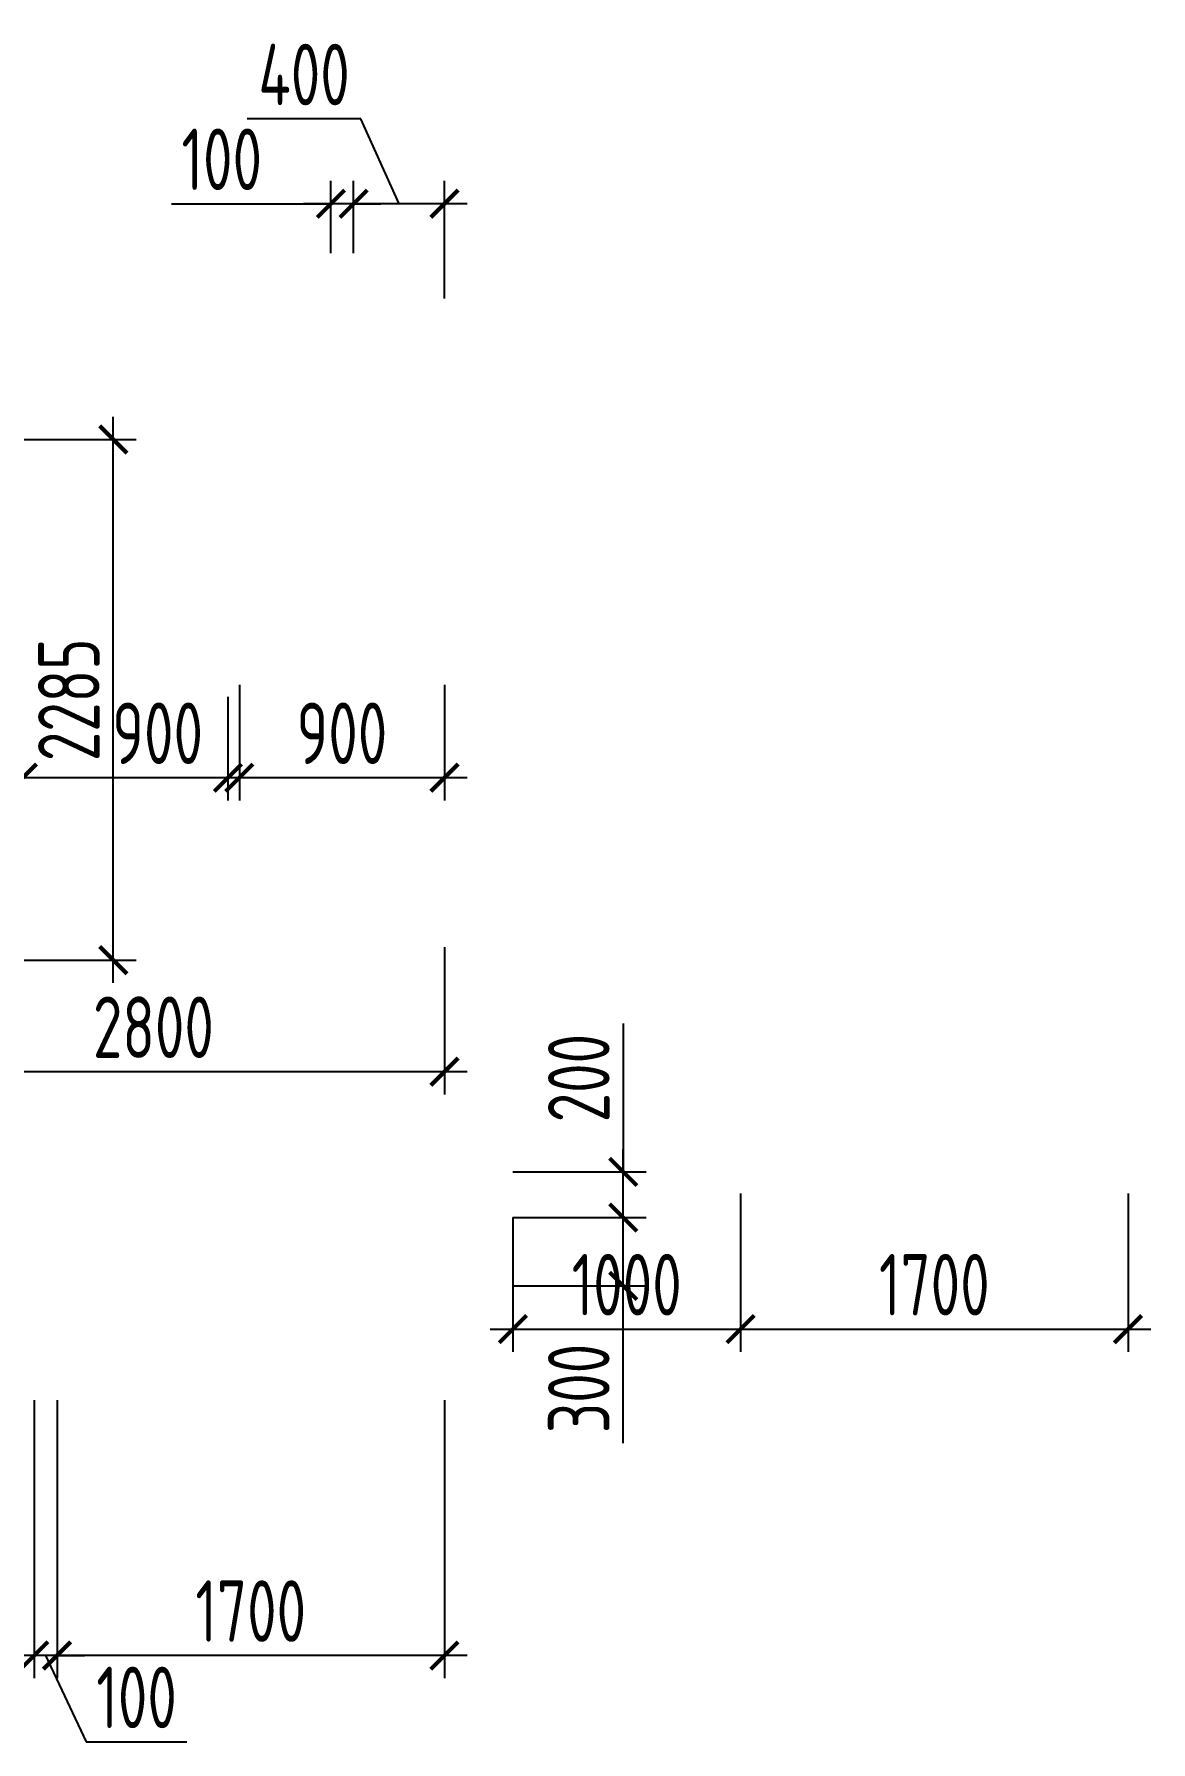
# Model space of a CAD drawing. Header units: millimetres. Extents: x -350007 to 535970, y -888 to 198380.
# Drawn here: x 107637 to 112537, y 72865 to 80359 of the extents above; entities that cross this region are included whole.
import ezdxf

# ---------------------------------------------------------------- set-up
doc = ezdxf.new("R2010")
doc.units = ezdxf.units.MM
doc.layers.add('АР_Размеры нов.', color=15, linetype='Continuous', lineweight=0)
doc.styles.add('ISOCPEUR', font='isocpeur.ttf', dxfattribs={"width": 0.7})
doc.dimstyles.new('R_100', dxfattribs={"dimtxt": 270, "dimasz": 120, "dimexe": 100, "dimexo": 0, "dimgap": 60, "dimtad": 1, "dimdec": 0, "dimrnd": 5, "dimzin": 0, "dimdsep": 46, "dimtxsty": 'ISOCPEUR', "dimblk": 'ARCHTICK', "dimcen": 0, "dimdle": 100, "dimclrd": 256, "dimclre": 256, "dimclrt": 256, "dimadec": 0, "dimazin": 0, "dimtfac": 2, "dimtdec": 0, "dimtofl": 0, "dimtmove": 1, "dimatfit": 3, "dimfxl": 1, "dimtvp": 3, "dimtolj": 1, "dimtzin": 0, "dimarcsym": 0})

# ---------------------------------------------------------------- blocks, each defined once
blk = doc.blocks.new('_ArchTick')
at = {"color": 0, "linetype": 'ByBlock', "const_width": 0.15}
blk.add_lwpolyline([(-0.5, -0.5), (0.5, 0.5)], dxfattribs=at)
blk = doc.blocks.new('*D1977')
at = {"layer": 'АР_Размеры нов.', "lineweight": -2, "ltscale": 100, "transparency": 16777216}
for p, q in [((110736.6, 75271.6), (110736.6, 74576)), ((112436.6, 75271.6), (112436.6, 74576)), ((110636.6, 74676), (112536.6, 74676))]:
    blk.add_line(p, q, dxfattribs=at)
at = {"layer": 'АР_Размеры нов.', "lineweight": -2, "ltscale": 100, "transparency": 16777216, "xscale": 120, "yscale": 120, "zscale": 120, "rotation": 180}
blk.add_blockref('_ArchTick', (110736.6, 74676), dxfattribs=at)
at = {"layer": 'АР_Размеры нов.', "lineweight": -2, "ltscale": 100, "transparency": 16777216, "xscale": 120, "yscale": 120, "zscale": 120}
blk.add_blockref('_ArchTick', (112436.6, 74676), dxfattribs=at)
at = {"layer": 'АР_Размеры нов.', "ltscale": 100, "transparency": 16777216, "insert": (111586.6, 74871), "char_height": 270, "attachment_point": 5, "style": 'ISOCPEUR'}
blk.add_mtext('\\A1;1700', dxfattribs=at)
blk = doc.blocks.new('*D1978')
at = {"layer": 'АР_Размеры нов.', "lineweight": -2, "ltscale": 100, "transparency": 16777216}
for p, q in [((110736.6, 75271.6), (110736.6, 74576)), ((109737.5, 75165.7), (109737.5, 74576)), ((109637.5, 74676), (110836.6, 74676))]:
    blk.add_line(p, q, dxfattribs=at)
at = {"layer": 'АР_Размеры нов.', "lineweight": -2, "ltscale": 100, "transparency": 16777216, "xscale": 120, "yscale": 120, "zscale": 120, "rotation": 180}
blk.add_blockref('_ArchTick', (109737.5, 74676), dxfattribs=at)
at = {"layer": 'АР_Размеры нов.', "lineweight": -2, "ltscale": 100, "transparency": 16777216, "xscale": 120, "yscale": 120, "zscale": 120}
blk.add_blockref('_ArchTick', (110736.6, 74676), dxfattribs=at)
at = {"layer": 'АР_Размеры нов.', "ltscale": 100, "transparency": 16777216, "insert": (110237, 74871), "char_height": 270, "attachment_point": 5, "style": 'ISOCPEUR'}
blk.add_mtext('\\A1;1000', dxfattribs=at)
blk = doc.blocks.new('*D1766')
at = {"layer": 'АР_Размеры нов.', "lineweight": -2, "ltscale": 500, "transparency": 16777216}
for p, q in [((109070.5, 79987), (108572.5, 79987)), ((109238.2, 79614.9), (109070.5, 79987)), ((109038.9, 79398.5), (109038.9, 79714.9)), ((109437.5, 79198.5), (109437.5, 79714.9)), ((109537.5, 79614.9), (108938.9, 79614.9))]:
    blk.add_line(p, q, dxfattribs=at)
at = {"layer": 'АР_Размеры нов.', "lineweight": -2, "ltscale": 500, "transparency": 16777216, "xscale": 120, "yscale": 120, "zscale": 120, "rotation": 180}
blk.add_blockref('_ArchTick', (109038.9, 79614.9), dxfattribs=at)
at = {"layer": 'АР_Размеры нов.', "lineweight": -2, "ltscale": 500, "transparency": 16777216, "xscale": 120, "yscale": 120, "zscale": 120}
blk.add_blockref('_ArchTick', (109437.5, 79614.9), dxfattribs=at)
at = {"layer": 'АР_Размеры нов.', "lineweight": 13, "ltscale": 500, "transparency": 16777216, "insert": (108821.5, 80182), "char_height": 270, "attachment_point": 5, "style": 'ISOCPEUR'}
blk.add_mtext('\\A1;400', dxfattribs=at)
blk = doc.blocks.new('*D1770')
at = {"layer": 'АР_Размеры нов.', "lineweight": -2, "ltscale": 500, "transparency": 16777216}
for p, q in [((108537.5, 77503.8), (108537.5, 76995.9)), ((109437.5, 77503.8), (109437.5, 76995.9)), ((109537.5, 77095.9), (108437.5, 77095.9))]:
    blk.add_line(p, q, dxfattribs=at)
at = {"layer": 'АР_Размеры нов.', "lineweight": -2, "ltscale": 500, "transparency": 16777216, "xscale": 120, "yscale": 120, "zscale": 120, "rotation": 180}
blk.add_blockref('_ArchTick', (108537.5, 77095.9), dxfattribs=at)
at = {"layer": 'АР_Размеры нов.', "lineweight": -2, "ltscale": 500, "transparency": 16777216, "xscale": 120, "yscale": 120, "zscale": 120}
blk.add_blockref('_ArchTick', (109437.5, 77095.9), dxfattribs=at)
at = {"layer": 'АР_Размеры нов.', "lineweight": 13, "ltscale": 500, "transparency": 16777216, "insert": (108987.5, 77290.9), "char_height": 270, "attachment_point": 5, "style": 'ISOCPEUR'}
blk.add_mtext('\\A1;900', dxfattribs=at)
blk = doc.blocks.new('*D1771')
at = {"layer": 'АР_Размеры нов.', "lineweight": -2, "ltscale": 500, "transparency": 16777216}
for p, q in [((107587.1, 77451.5), (107587.1, 76995.9)), ((108487.5, 77451.5), (108487.5, 76995.9)), ((108587.5, 77095.9), (107487.1, 77095.9))]:
    blk.add_line(p, q, dxfattribs=at)
at = {"layer": 'АР_Размеры нов.', "lineweight": -2, "ltscale": 500, "transparency": 16777216, "xscale": 120, "yscale": 120, "zscale": 120, "rotation": 180}
blk.add_blockref('_ArchTick', (107587.1, 77095.9), dxfattribs=at)
at = {"layer": 'АР_Размеры нов.', "lineweight": -2, "ltscale": 500, "transparency": 16777216, "xscale": 120, "yscale": 120, "zscale": 120}
blk.add_blockref('_ArchTick', (108487.5, 77095.9), dxfattribs=at)
at = {"layer": 'АР_Размеры нов.', "lineweight": 13, "ltscale": 500, "transparency": 16777216, "insert": (108179.2, 77290.9), "char_height": 270, "attachment_point": 5, "style": 'ISOCPEUR'}
blk.add_mtext('\\A1;900', dxfattribs=at)
blk = doc.blocks.new('*D1781')
at = {"layer": 'АР_Размеры нов.', "lineweight": -2, "ltscale": 500, "transparency": 16777216}
for p, q in [((107984.6, 76195.3), (107984.6, 78680.3)), ((106637.1, 78580.3), (108084.6, 78580.3)), ((106637.1, 76295.3), (108084.6, 76295.3))]:
    blk.add_line(p, q, dxfattribs=at)
at = {"layer": 'АР_Размеры нов.', "lineweight": -2, "ltscale": 500, "transparency": 16777216, "xscale": 120, "yscale": 120, "zscale": 120}
for p, rotation in [((107984.6, 78580.3), 90), ((107984.6, 76295.3), 270)]:
    blk.add_blockref('_ArchTick', p, dxfattribs=dict(at, rotation=rotation))
at = {"layer": 'АР_Размеры нов.', "lineweight": 13, "ltscale": 500, "transparency": 16777216, "insert": (107789.6, 77437.8), "char_height": 270, "attachment_point": 5, "rotation": 90, "style": 'ISOCPEUR'}
blk.add_mtext('\\A1;2285', dxfattribs=at)
blk = doc.blocks.new('*D2153')
at = {"layer": 'АР_Размеры нов.', "lineweight": -2, "ltscale": 500, "transparency": 16777216}
for p, q in [((108938.9, 79398.5), (108938.9, 79714.9)), ((109038.9, 79398.5), (109038.9, 79714.9)), ((108239.7, 79614.9), (108938.9, 79614.9)), ((108938.9, 79614.9), (108818.9, 79614.9)), ((109038.9, 79614.9), (108938.9, 79614.9)), ((109038.9, 79614.9), (109158.9, 79614.9))]:
    blk.add_line(p, q, dxfattribs=at)
at = {"layer": 'АР_Размеры нов.', "lineweight": -2, "ltscale": 500, "transparency": 16777216, "xscale": 120, "yscale": 120, "zscale": 120}
blk.add_blockref('_ArchTick', (108938.9, 79614.9), dxfattribs=at)
at = {"layer": 'АР_Размеры нов.', "lineweight": -2, "ltscale": 500, "transparency": 16777216, "xscale": 120, "yscale": 120, "zscale": 120, "rotation": 180}
blk.add_blockref('_ArchTick', (109038.9, 79614.9), dxfattribs=at)
at = {"layer": 'АР_Размеры нов.', "lineweight": 13, "ltscale": 500, "transparency": 16777216, "insert": (108460.4, 79809.9), "char_height": 270, "attachment_point": 5, "style": 'ISOCPEUR'}
blk.add_mtext('\\A1;100', dxfattribs=at)
blk = doc.blocks.new('*D2176')
at = {"layer": 'АР_Размеры нов.', "lineweight": -2, "ltscale": 500, "transparency": 16777216}
for p, q in [((106637.1, 76295.3), (106637.1, 75705.7)), ((109437.5, 76352.8), (109437.5, 75705.7)), ((109537.5, 75805.7), (106537.1, 75805.7))]:
    blk.add_line(p, q, dxfattribs=at)
at = {"layer": 'АР_Размеры нов.', "lineweight": -2, "ltscale": 500, "transparency": 16777216, "xscale": 120, "yscale": 120, "zscale": 120, "rotation": 180}
blk.add_blockref('_ArchTick', (106637.1, 75805.7), dxfattribs=at)
at = {"layer": 'АР_Размеры нов.', "lineweight": -2, "ltscale": 500, "transparency": 16777216, "xscale": 120, "yscale": 120, "zscale": 120}
blk.add_blockref('_ArchTick', (109437.5, 75805.7), dxfattribs=at)
at = {"layer": 'АР_Размеры нов.', "lineweight": 13, "ltscale": 500, "transparency": 16777216, "insert": (108160.5, 76000.7), "char_height": 270, "attachment_point": 5, "style": 'ISOCPEUR'}
blk.add_mtext('\\A1;2800', dxfattribs=at)
blk = doc.blocks.new('*D2182')
at = {"layer": 'АР_Размеры нов.', "lineweight": -2, "ltscale": 500, "transparency": 16777216}
for p, q in [((110221.8, 74765.7), (110221.8, 75265.7)), ((109737.5, 75165.7), (110321.8, 75165.7)), ((109737.5, 74865.7), (110321.8, 74865.7)), ((110221.8, 74176.1), (110221.8, 74865.7))]:
    blk.add_line(p, q, dxfattribs=at)
at = {"layer": 'АР_Размеры нов.', "lineweight": -2, "ltscale": 500, "transparency": 16777216, "xscale": 120, "yscale": 120, "zscale": 120}
for p, rotation in [((110221.8, 75165.7), 90), ((110221.8, 74865.7), 270)]:
    blk.add_blockref('_ArchTick', p, dxfattribs=dict(at, rotation=rotation))
at = {"layer": 'АР_Размеры нов.', "lineweight": 13, "ltscale": 500, "transparency": 16777216, "insert": (110026.8, 74415.7), "char_height": 270, "attachment_point": 5, "rotation": 90, "style": 'ISOCPEUR'}
blk.add_mtext('\\A1;300', dxfattribs=at)
blk = doc.blocks.new('*D2183')
at = {"layer": 'АР_Размеры нов.', "lineweight": -2, "ltscale": 500, "transparency": 16777216}
for p, q in [((110221.8, 76017.2), (110221.8, 75365.7)), ((110221.8, 75065.7), (110221.8, 75465.7)), ((109737.5, 75365.7), (110321.8, 75365.7)), ((109737.5, 75165.7), (110321.8, 75165.7))]:
    blk.add_line(p, q, dxfattribs=at)
at = {"layer": 'АР_Размеры нов.', "lineweight": -2, "ltscale": 500, "transparency": 16777216, "xscale": 120, "yscale": 120, "zscale": 120}
for p, rotation in [((110221.8, 75365.7), 90), ((110221.8, 75165.7), 270)]:
    blk.add_blockref('_ArchTick', p, dxfattribs=dict(at, rotation=rotation))
at = {"layer": 'АР_Размеры нов.', "lineweight": 13, "ltscale": 500, "transparency": 16777216, "insert": (110026.8, 75777.6), "char_height": 270, "attachment_point": 5, "rotation": 90, "style": 'ISOCPEUR'}
blk.add_mtext('\\A1;200', dxfattribs=at)
blk = doc.blocks.new('*D3285')
at = {"layer": 'АР_Размеры нов.', "lineweight": -2, "transparency": 16777216}
for p, q in [((107737.5, 74364.5), (107737.5, 73143.6)), ((109437.5, 74364.5), (109437.5, 73143.6)), ((109537.5, 73243.6), (107637.5, 73243.6))]:
    blk.add_line(p, q, dxfattribs=at)
at = {"layer": 'АР_Размеры нов.', "lineweight": -2, "transparency": 16777216, "xscale": 120, "yscale": 120, "zscale": 120, "rotation": 180}
blk.add_blockref('_ArchTick', (107737.5, 73243.6), dxfattribs=at)
at = {"layer": 'АР_Размеры нов.', "lineweight": -2, "transparency": 16777216, "xscale": 120, "yscale": 120, "zscale": 120}
blk.add_blockref('_ArchTick', (109437.5, 73243.6), dxfattribs=at)
at = {"layer": 'АР_Размеры нов.', "transparency": 16777216, "insert": (108587.5, 73438.6), "char_height": 270, "attachment_point": 5, "style": 'ISOCPEUR'}
blk.add_mtext('\\A1;1700', dxfattribs=at)
blk = doc.blocks.new('*D3286')
at = {"layer": 'АР_Размеры нов.', "lineweight": -2, "transparency": 16777216}
for p, q in [((107637.5, 74364.5), (107637.5, 73143.6)), ((107737.5, 74364.5), (107737.5, 73143.6)), ((107637.5, 73243.6), (107517.5, 73243.6)), ((107737.5, 73243.6), (107637.5, 73243.6)), ((107687.5, 73243.6), (107866, 72864.6)), ((107737.5, 73243.6), (107857.5, 73243.6)), ((107866, 72864.6), (108307.3, 72864.6))]:
    blk.add_line(p, q, dxfattribs=at)
at = {"layer": 'АР_Размеры нов.', "lineweight": -2, "transparency": 16777216, "xscale": 120, "yscale": 120, "zscale": 120}
blk.add_blockref('_ArchTick', (107637.5, 73243.6), dxfattribs=at)
at = {"layer": 'АР_Размеры нов.', "lineweight": -2, "transparency": 16777216, "xscale": 120, "yscale": 120, "zscale": 120, "rotation": 180}
blk.add_blockref('_ArchTick', (107737.5, 73243.6), dxfattribs=at)
at = {"layer": 'АР_Размеры нов.', "transparency": 16777216, "insert": (108086.6, 73059.6), "char_height": 270, "attachment_point": 5, "style": 'ISOCPEUR'}
blk.add_mtext('\\A1;100', dxfattribs=at)

msp = doc.modelspace()

# ---------------------------------------------------------------- dimensions: what is measured, and where the dimension line sits
at = {"layer": 'АР_Размеры нов.', "lineweight": 13, "ltscale": 500}
for base, p1, p2, picture, middle in [((109038.9, 79614.9), (109437.5, 79198.5), (109038.9, 79398.5), '*D1766', (109010.5, 79987)), ((108938.9, 79614.9), (109038.9, 79398.5), (108938.9, 79398.5), '*D2153', (108460.4, 79575.1)), ((107587.1, 77095.9), (108487.5, 77451.5), (107587.1, 77451.5), '*D1771', (108179.2, 77095.9)), ((106637.1, 75805.7), (109437.5, 76352.8), (106637.1, 76295.3), '*D2176', (108160.5, 75805.7))]:
    dim = msp.add_linear_dim(base=base, p1=p1, p2=p2, dimstyle='R_100', override={"dimpost": '\\X'}, dxfattribs=at)
    dim.commit()
    dim.dimension.update_dxf_attribs({"geometry": picture, "text_midpoint": middle, "dimtype": 160})
dim = msp.add_linear_dim(base=(107984.6, 78580.3), p1=(106637.1, 76295.3), p2=(106637.1, 78580.3), angle=90, dimstyle='R_100', override={"dimpost": '\\X'}, dxfattribs=at)
dim.commit()
dim.dimension.update_dxf_attribs({"geometry": '*D1781', "text_midpoint": (107789.6, 77437.8)})
dim = msp.add_linear_dim(base=(108537.5, 77095.9), p1=(109437.5, 77503.8), p2=(108537.5, 77503.8), dimstyle='R_100', override={"dimpost": '\\X'}, dxfattribs=at)
dim.commit()
dim.dimension.update_dxf_attribs({"geometry": '*D1770', "text_midpoint": (108987.5, 77290.9)})
for base, p1, p2, picture, middle in [((110221.8, 75365.7), (109737.5, 75165.7), (109737.5, 75365.7), '*D2183', (110335, 75777.6)), ((110221.8, 75165.7), (109737.5, 74865.7), (109737.5, 75165.7), '*D2182', (110119.4, 74415.7))]:
    dim = msp.add_linear_dim(base=base, p1=p1, p2=p2, angle=90, dimstyle='R_100', override={"dimpost": '\\X'}, dxfattribs=at)
    dim.commit()
    dim.dimension.update_dxf_attribs({"geometry": picture, "text_midpoint": middle, "dimtype": 160})
at = {"layer": 'АР_Размеры нов.', "ltscale": 100}
for base, p1, p2, picture, middle in [((110736.6, 74676), (109737.5, 75165.7), (110736.6, 75271.6), '*D1978', (110237, 74871)), ((112436.6, 74676), (110736.6, 75271.6), (112436.6, 75271.6), '*D1977', (111586.6, 74871))]:
    dim = msp.add_linear_dim(base=base, p1=p1, p2=p2, dimstyle='R_100', override={"dimpost": '\\X', "dimfxl": 2.5, "dimarcsym": 1}, dxfattribs=at)
    dim.commit()
    dim.dimension.update_dxf_attribs({"geometry": picture, "text_midpoint": middle})
at = {"layer": 'АР_Размеры нов.'}
dim = msp.add_linear_dim(base=(107637.5, 73243.6), p1=(107737.5, 74364.5), p2=(107637.5, 74364.5), dimstyle='R_100', override={"dimpost": '\\X'}, dxfattribs=at)
dim.commit()
dim.dimension.update_dxf_attribs({"geometry": '*D3286', "text_midpoint": (107926, 72864.6), "dimtype": 160})
dim = msp.add_linear_dim(base=(107737.5, 73243.6), p1=(109437.5, 74364.5), p2=(107737.5, 74364.5), dimstyle='R_100', override={"dimpost": '\\X'}, dxfattribs=at)
dim.commit()
dim.dimension.update_dxf_attribs({"geometry": '*D3285', "text_midpoint": (108587.5, 73438.6)})

doc.saveas('drawing.dxf')
